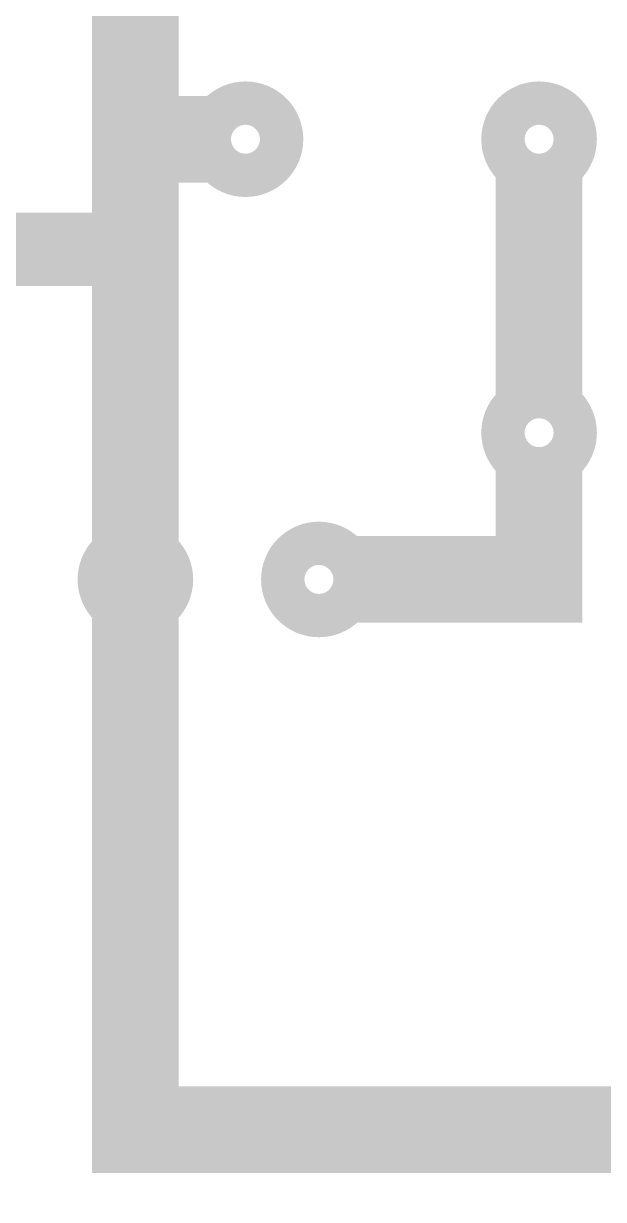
# Model space of a CAD drawing. Extents: x 0 to 395, y 0 to 270.
# Drawn here: x 341.6 to 351.63, y 109.92 to 130.27 of the extents above; entities that cross this region are included whole.
import ezdxf

# ---------------------------------------------------------------- set-up
doc = ezdxf.new("R2010")
doc.units = 0
doc.header["$LTSCALE"] = 0.3
doc.layers.get('0').update_dxf_attribs({"linetype": 'CONTINUOUS'})

msp = doc.modelspace()

# ---------------------------------------------------------------- linework, layer by layer
for points, const_width in [([(343.535, 117.475), (343.535, 141.605), (316.865, 141.605)], 1.5), ([(344.805, 128.27), (343.535, 128.27)], 1.5), ([(350.52, 127.635), (350.52, 123.825)], 1.5), ([(342.9, 126.365), (334.927, 126.365), (334.927, 116.205), (332.74, 116.205)], 1.27), ([(347.345, 120.65), (350.52, 120.65), (350.52, 122.555)], 1.5), ([(332.105, 102.87), (332.105, 100.33), (355.6, 100.33), (355.6, 111.125), (343.535, 111.125), (343.535, 118.11)], 1.5)]:
    msp.add_lwpolyline(points, dxfattribs=dict(const_width=const_width))
at = {"const_width": 0.75}
for points in [[(345.44, 128.895, 1), (345.44, 127.645, 1)], [(350.52, 128.895, 1), (350.52, 127.645, 1)], [(350.52, 122.565, -1), (350.52, 123.815, -1)], [(343.535, 120.025, 1), (343.535, 121.275, 1)], [(346.71, 120.025, 1), (346.71, 121.275, 1)]]:
    msp.add_lwpolyline(points, format="xyb", close=True, dxfattribs=at)

doc.saveas('drawing.dxf')
